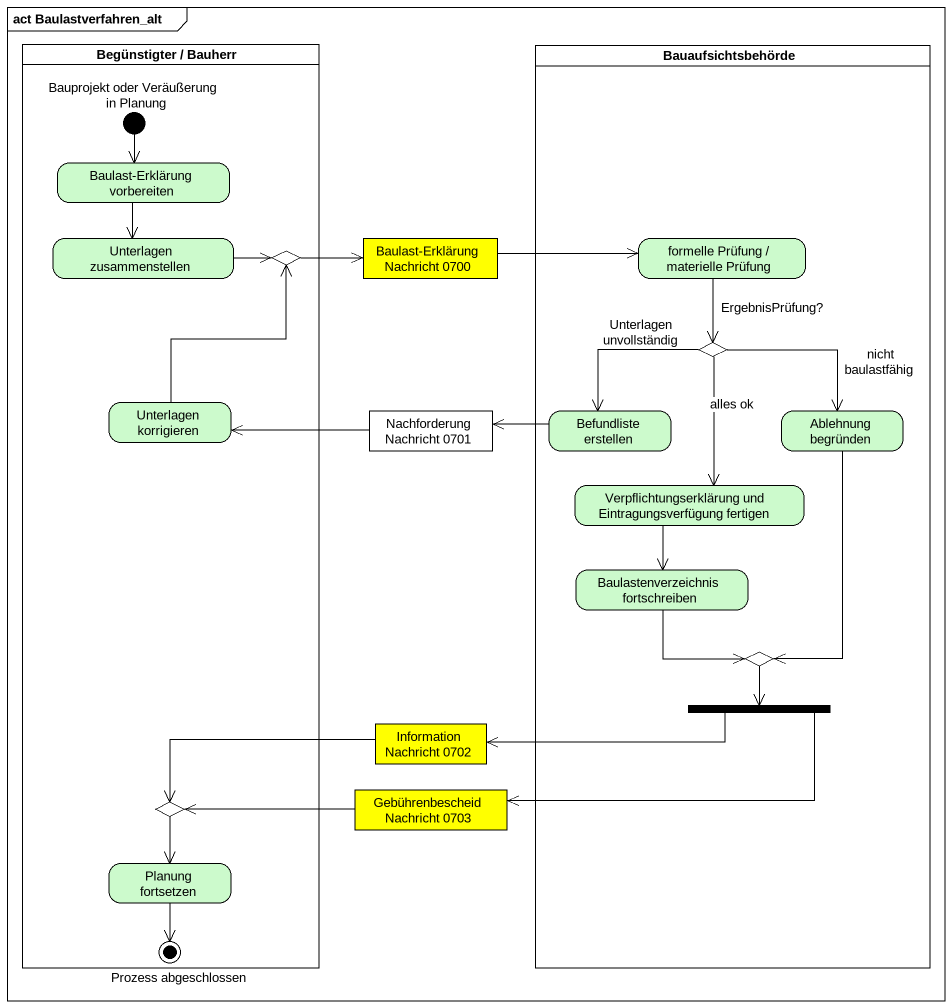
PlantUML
@startuml
mainframe act Baulastverfahren_alt
hide empty description
state "Begünstigter / Bauherr" as Begünstigter_Bauherr <<partition>> {
  state "Bauprojekt oder Veräußerung in Planung" as Bauprojekt_oder_Veräußerung <<start>>
  state "Baulast-Erklärung vorbereiten" as Baulast_Erklärung #CCFACC
  state "Unterlagen zusammenstellen" as Unterlagen_zusammenstellen #CCFACC
  state choice1 <<choice>>
  state "Unterlagen korrigieren" as Unterlagen_korrigieren #CCFACC
  state choice3 <<choice>>
  state "Planung fortsetzen" as Planung_fortsetzen #CCFACC
  state "Prozess abgeschlossen" as Prozess_abgeschlossen <<end>>
}
state Bauaufsichtsbehörde <<partition>> {
  state "formelle Prüfung / materielle Prüfung" as formelle_Prüfung_materielle #CCFACC
  state "ErgebnisPrüfung?" as ErgebnisPrüfung <<choice>>
  state "Befundliste erstellen" as Befundliste_erstellen #CCFACC
  state "Ablehnung begründen" as Ablehnung_begründen #CCFACC
  state "Verpflichtungserklärung und Eintragungsverfügung fertigen" as Verpflichtungserklärung_und #CCFACC
  state "Baulastenverzeichnis fortschreiben" as Baulastenverzeichnis #CCFACC
  state choice2 <<choice>>
  state fork1 <<fork>>
}
state "Baulast-Erklärung Nachricht 0700" as Baulast_Erklärung_Nachricht <<object>> #FFFF00
state "Nachforderung Nachricht 0701" as Nachforderung_Nachricht_0701 <<object>>
state "Information Nachricht 0702" as Information_Nachricht_0702 <<object>> #FFFF00
state "Gebührenbescheid Nachricht 0703" as Gebührenbescheid_Nachricht <<object>> #FFFF00
Bauprojekt_oder_Veräußerung --> Baulast_Erklärung
Baulast_Erklärung --> Unterlagen_zusammenstellen
Unterlagen_zusammenstellen -right-> choice1
choice1 -right-> Baulast_Erklärung_Nachricht
Baulast_Erklärung_Nachricht -right-> formelle_Prüfung_materielle
formelle_Prüfung_materielle --> ErgebnisPrüfung
ErgebnisPrüfung --> Befundliste_erstellen : Unterlagen unvollständig
ErgebnisPrüfung --> Ablehnung_begründen : nicht baulastfähig
ErgebnisPrüfung --> Verpflichtungserklärung_und : alles ok
Unterlagen_korrigieren -up-> choice1
Nachforderung_Nachricht_0701 -left-> Unterlagen_korrigieren
Befundliste_erstellen -left-> Nachforderung_Nachricht_0701
Ablehnung_begründen --> choice2
Verpflichtungserklärung_und --> Baulastenverzeichnis
Baulastenverzeichnis --> choice2
choice2 --> fork1
Information_Nachricht_0702 -left-> choice3
fork1 -left-> Information_Nachricht_0702
fork1 -left-> Gebührenbescheid_Nachricht
choice3 --> Planung_fortsetzen
Gebührenbescheid_Nachricht -left-> choice3
Planung_fortsetzen --> Prozess_abgeschlossen
@enduml
